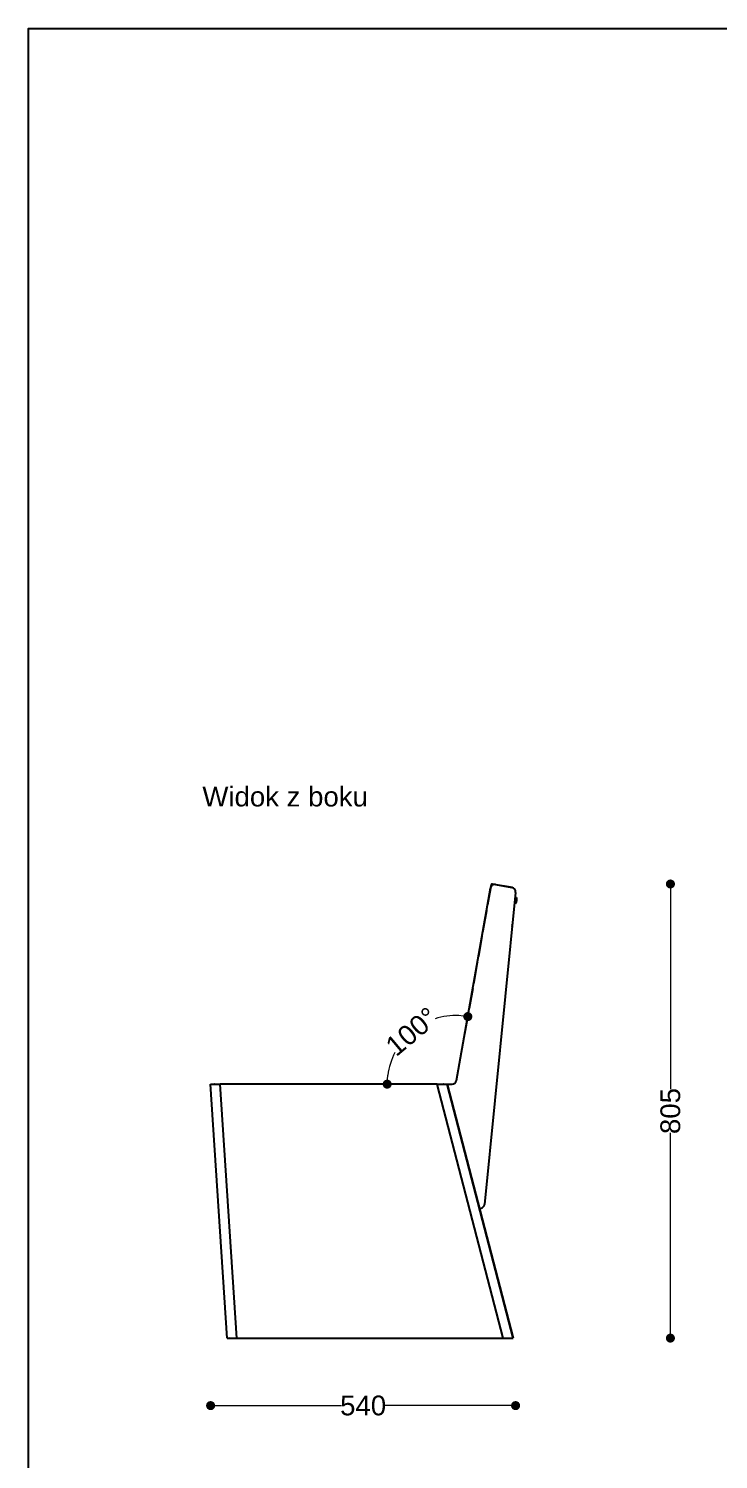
# Model space of a CAD drawing. Header units: millimetres. Extents: x 10366 to 13995, y 24552 to 29685.
# Drawn here: x 10366 to 11588, y 27149 to 29685 of the extents above; entities that cross this region are included whole.
import ezdxf

# ---------------------------------------------------------------- set-up
doc = ezdxf.new("R2010")
doc.units = ezdxf.units.MM
doc.header["$LTSCALE"] = 3
doc.layers.add('DomyÅ›lny', color=7, linetype='Continuous')
doc.styles.get("Standard").update_dxf_attribs({"font": 'arial.ttf'})
doc.dimstyles.new('MATEUSZ', dxfattribs={"dimtxt": 35, "dimasz": 16, "dimexe": 0.18, "dimexo": 0.0625, "dimgap": 0.09, "dimtad": 0, "dimdec": 0, "dimdsep": 46, "dimtxsty": 'Standard', "dimblk": 'DOT', "dimcen": 0.09, "dimse1": 1, "dimse2": 1, "dimadec": 0, "dimazin": 0, "dimtfac": 1, "dimtdec": 0, "dimtofl": 0, "dimtmove": 0, "dimatfit": 3, "dimfxl": 1, "dimtolj": 1, "dimtzin": 0, "dimlwd": 9, "dimlwe": 9, "dimarcsym": 0})

# ---------------------------------------------------------------- blocks, each defined once
blk = doc.blocks.new('_Dot')
at = {"color": 0, "linetype": 'ByBlock', "lineweight": -2}
blk.add_line((-0.5, 0), (-1, 0), dxfattribs=at)
at = {"color": 0, "linetype": 'ByBlock', "const_width": 0.5}
blk.add_lwpolyline([(-0.25, 0, 1), (0.25, 0, 1)], format="xyb", close=True, dxfattribs=at)
blk = doc.blocks.new('*D27')
at = {"color": 0, "lineweight": 9, "transparency": 16777216}
for p, q in [((11502.8, 28152.9), (11502.8, 27805.5)), ((11502.8, 27380.2), (11502.8, 27727.7))]:
    blk.add_line(p, q, dxfattribs=at)
at = {"layer": 'Defpoints', "color": 0, "transparency": 16777216}
for p in [(11187.4, 28168.9), (11224.3, 27364.2), (11502.8, 27364.2)]:
    blk.add_point(p, dxfattribs=at)
at = {"color": 0, "lineweight": 9, "transparency": 16777216, "xscale": 16, "yscale": 16, "zscale": 16}
for p, rotation in [((11502.8, 28168.9), 90), ((11502.8, 27364.2), 270)]:
    blk.add_blockref('_Dot', p, dxfattribs=dict(at, rotation=rotation))
at = {"color": 0, "transparency": 16777216, "insert": (11502.8, 27766.6), "char_height": 35, "attachment_point": 5, "rotation": 90}
blk.add_mtext('\\A1;805', dxfattribs=at)
blk = doc.blocks.new('*D28')
at = {"color": 0, "lineweight": 9, "transparency": 16777216}
for p, q in [((10704.5, 27244.6), (10919.9, 27244.6)), ((11212.6, 27244.6), (10997.2, 27244.6))]:
    blk.add_line(p, q, dxfattribs=at)
at = {"layer": 'Defpoints', "color": 0, "transparency": 16777216}
for p in [(11228.6, 28154.1), (10688.5, 27814.2), (11228.6, 27244.6)]:
    blk.add_point(p, dxfattribs=at)
at = {"color": 0, "lineweight": 9, "transparency": 16777216, "xscale": 16, "yscale": 16, "zscale": 16, "rotation": 180}
blk.add_blockref('_Dot', (10688.5, 27244.6), dxfattribs=at)
at = {"color": 0, "lineweight": 9, "transparency": 16777216, "xscale": 16, "yscale": 16, "zscale": 16}
blk.add_blockref('_Dot', (11228.6, 27244.6), dxfattribs=at)
at = {"color": 0, "transparency": 16777216, "insert": (10958.6, 27244.6), "char_height": 35, "attachment_point": 5}
blk.add_mtext('\\A1;540', dxfattribs=at)
blk = doc.blocks.new('*D31')
at = {"color": 0, "lineweight": 9, "transparency": 16777216}
for start, end in [(87.5436, 107.5857), (152.4142, 172.4564)]:
    blk.add_arc((11122.8, 27814.2), 121.6, start, end, dxfattribs=at)
at = {"layer": 'Defpoints', "color": 0, "transparency": 16777216}
for p in [(11184.1, 28161.4), (11074.7, 27925.9), (10705.7, 27814.2), (11089.7, 27814.2), (11124, 27820.8)]:
    blk.add_point(p, dxfattribs=at)
at = {"color": 0, "lineweight": 9, "transparency": 16777216, "xscale": 16, "yscale": 16, "zscale": 16}
for p, rotation in [((11144, 27934), 353.7717531501784), ((11001.2, 27814.2), 266.2281858328384)]:
    blk.add_blockref('_Dot', p, dxfattribs=dict(at, rotation=rotation))
at = {"color": 0, "transparency": 16777216, "insert": (11044.7, 27907.4), "char_height": 35, "attachment_point": 5, "rotation": 40}
blk.add_mtext('\\A1;100°', dxfattribs=at)
blk = doc.blocks.new('*D33')
at = {"color": 0, "lineweight": 9, "transparency": 16777216}
for p, q in [((11622.6, 28152.9), (11622.6, 28030.4)), ((11622.6, 27830.1), (11622.6, 27952.6))]:
    blk.add_line(p, q, dxfattribs=at)
at = {"layer": 'Defpoints', "color": 0, "transparency": 16777216}
for p in [(11187.4, 28168.9), (11622.6, 27814.1), (11725.5, 27814.1)]:
    blk.add_point(p, dxfattribs=at)
at = {"color": 0, "lineweight": 9, "transparency": 16777216, "xscale": 16, "yscale": 16, "zscale": 16}
for p, rotation in [((11622.6, 28168.9), 90), ((11622.6, 27814.1), 270)]:
    blk.add_blockref('_Dot', p, dxfattribs=dict(at, rotation=rotation))
at = {"color": 0, "transparency": 16777216, "insert": (11622.6, 27991.5), "char_height": 35, "attachment_point": 5, "rotation": 90}
blk.add_mtext('\\A1;355', dxfattribs=at)

msp = doc.modelspace()

# ---------------------------------------------------------------- linework, layer by layer
msp.add_lwpolyline([(10366.2, 24552.5), (10366.2, 29684.6), (13995, 29684.6), (13995, 24552.5)], close=True)
at = {"layer": 'DomyÅ›lny'}
for p, q in [((11222.9, 28162.7), (11187.4, 28168.9)), ((11193.3, 28167.9), (11222.1, 28162.8)), ((11124, 27820.8), (11184.1, 28161.4)), ((11228.6, 28154.1), (11173.4, 27601.2)), ((11185.1, 28167.3), (11178.8, 28131.8)), ((11187.1, 28166.9), (11186.9, 28166.2)), ((11187.8, 28166.8), (11187.1, 28166.9)), ((11226.9, 28145.7), (11229.6, 28144.9)), ((11228.4, 28153.8), (11228.7, 28155.5)), ((11229.5, 28145), (11229.1, 28145.1)), ((11229.5, 28145), (11229.6, 28144.9)), ((11177, 28121.5), (11170.7, 28086)), ((11227.6, 28133.6), (11226.6, 28133.7)), ((11230.4, 28139.4), (11229.6, 28139.4)), ((11168.9, 28075.6), (11162.7, 28040.2)), ((11160.8, 28029.8), (11154.6, 27994.4)), ((11152.8, 27984), (11146.5, 27948.5)), ((11144.7, 27938.2), (11138.4, 27902.7)), ((10717.6, 27364.2), (10688.5, 27814.2)), ((10717.6, 27364.2), (10688.5, 27814.2)), ((11089.7, 27814.2), (10705.7, 27814.2)), ((10734.9, 27364.2), (10705.7, 27814.2)), ((11206.5, 27364.2), (11089.7, 27814.2)), ((11206.5, 27364.2), (11089.7, 27814.2)), ((11102.3, 27814.2), (11116.1, 27814.2)), ((11224.3, 27364.2), (11107.5, 27814.2)), ((11107.5, 27814.2), (11224.3, 27364.2)), ((11164.8, 27593.5), (11167.4, 27594.2)), ((10717.6, 27364.2), (10722.6, 27364.5)), ((10734.9, 27364.2), (11206.5, 27364.2)), ((11219.1, 27364.2), (11224.3, 27364.2)), ((11219.1, 27364.2), (11224.3, 27364.2))]:
    msp.add_line(p, q, dxfattribs=at)
for points in [[(11187.4, 28168.9, 0), (11187.4, 28168.9, 0), (11187.4, 28168.9, 0), (11187.4, 28168.9, 0), (11187.4, 28168.9, 0), (11187.4, 28168.9, 0), (11187.4, 28168.9, 0), (11187.4, 28168.9, 0), (11187.4, 28168.9, 0), (11187.4, 28168.9, 0), (11187.4, 28168.9, 0), (11187.4, 28168.9, 0), (11187.4, 28168.9, 0), (11187.4, 28168.9, 0), (11187.4, 28168.9, 0), (11187.4, 28168.9, 0), (11187.4, 28168.7, 0), (11187.1, 28166.9, 0)], [(11187.1, 28166.9, 0), (11185.1, 28167.3, 0)], [(11229.6, 28144.9, 0), (11229.6, 28144.9, 0), (11229.6, 28144.9, 0), (11229.6, 28144.9, 0), (11229.6, 28144.9, 0), (11229.6, 28144.9, 0), (11229.6, 28144.9, 0), (11229.6, 28144.9, 0), (11229.6, 28144.9, 0), (11229.6, 28144.9, 0), (11229.6, 28144.9, 0), (11229.6, 28144.9, 0), (11229.6, 28144.9, 0), (11229.6, 28144.9, 0), (11229.6, 28144.8, 0), (11229.5, 28144.2, 0), (11227.6, 28133.6, 0)], [(11229.6, 28144.9, 0), (11230.2, 28143.6, 0), (11230.5, 28142.1, 0)], [(11230.4, 28142.2, 0), (11230.4, 28142.2, 0), (11230.4, 28142.2, 0), (11230.4, 28142.1, 0), (11230.4, 28142.1, 0), (11230.4, 28142.1, 0), (11230.4, 28142.1, 0), (11230.4, 28142, 0), (11230.3, 28142, 0), (11230.3, 28142, 0), (11230.3, 28142, 0), (11230.3, 28142, 0), (11230.3, 28142, 0), (11230.3, 28142, 0), (11230.2, 28142, 0)], [(11230.2, 28142, 0), (11230.3, 28142.1, 0)], [(11230.3, 28142.1, 0), (11230.3, 28142.1, 0), (11230.3, 28142.2, 0), (11230.3, 28142.2, 0), (11230.3, 28142.2, 0), (11230.4, 28142.2, 0), (11230.4, 28142.2, 0), (11230.4, 28142.2, 0), (11230.4, 28142.3, 0), (11230.4, 28142.3, 0), (11230.4, 28142.3, 0), (11230.4, 28142.3, 0), (11230.4, 28142.4, 0), (11230.4, 28142.4, 0), (11230.4, 28142.4, 0)], [(11230.6, 28140.1, 0), (11230.6, 28141.2, 0), (11230.4, 28142.4, 0)], [(11230.4, 28142.4, 0), (11230.4, 28142.4, 0), (11230.4, 28142.4, 0), (11230.4, 28142.4, 0), (11230.4, 28142.2, 0)], [(11230.4, 28142.2, 0), (11230.5, 28141.1, 0), (11230.5, 28139.9, 0)], [(11229.4, 28136, 0), (11228.6, 28134.7, 0), (11227.6, 28133.6, 0)], [(11229.3, 28135.9, 0), (11229.3, 28135.9, 0), (11229.3, 28136, 0), (11229.3, 28136, 0), (11229.3, 28136, 0), (11229.3, 28136, 0), (11229.3, 28136.1, 0), (11229.3, 28136.1, 0), (11229.3, 28136.1, 0), (11229.3, 28136.1, 0), (11229.3, 28136.1, 0), (11229.3, 28136.1, 0), (11229.3, 28136.2, 0), (11229.2, 28136.2, 0), (11229.2, 28136.2, 0)], [(11229.3, 28135.8, 0), (11229.3, 28135.8, 0), (11229.3, 28135.8, 0), (11229.3, 28135.8, 0), (11229.3, 28135.9, 0), (11229.3, 28135.9, 0), (11229.3, 28135.9, 0), (11229.3, 28135.9, 0), (11229.3, 28136, 0), (11229.3, 28136, 0), (11229.3, 28136, 0), (11229.2, 28136, 0), (11229.2, 28136, 0), (11229.2, 28136, 0), (11229.2, 28136.1, 0)], [(11229.2, 28136, 0), (11229.2, 28136, 0), (11229.2, 28136, 0), (11229.2, 28136, 0), (11229.2, 28136, 0), (11229.3, 28135.9, 0), (11229.3, 28135.9, 0), (11229.3, 28135.9, 0), (11229.3, 28135.9, 0), (11229.3, 28135.8, 0), (11229.3, 28135.8, 0), (11229.3, 28135.8, 0), (11229.3, 28135.8, 0), (11229.3, 28135.7, 0), (11229.3, 28135.7, 0)], [(11229.3, 28135.9, 0), (11229.8, 28136.9, 0), (11230.2, 28138, 0)], [(11230.2, 28137.8, 0), (11229.8, 28136.8, 0), (11229.3, 28135.7, 0)], [(11229.3, 28136, 0), (11229.3, 28135.8, 0)], [(11229.3, 28135.8, 0), (11229.3, 28135.9, 0)], [(11229.3, 28135.8, 0), (11229.3, 28135.8, 0)], [(11230.4, 28139.4, 0), (11230.4, 28139.3, 0), (11230.3, 28139.3, 0), (11230.2, 28139.2, 0), (11230, 28139.1, 0), (11229.8, 28139, 0)], [(11229.9, 28139.1, 0), (11230, 28140.1, 0)], [(11230, 28140.1, 0), (11229.9, 28139.1, 0)], [(11230.3, 28138.6, 0), (11230.3, 28138.6, 0), (11230.2, 28138.7, 0), (11230.1, 28138.8, 0), (11230, 28139, 0), (11229.9, 28139.1, 0)], [(11230, 28140.1, 0), (11230.2, 28140, 0), (11230.3, 28139.9, 0), (11230.4, 28139.8, 0), (11230.5, 28139.8, 0), (11230.5, 28139.7, 0)], [(11230.2, 28138, 0), (11230.3, 28138.4, 0), (11230.3, 28138.5, 0), (11230.3, 28138.5, 0), (11230.3, 28138.6, 0), (11230.3, 28138.6, 0), (11230.3, 28138.6, 0)], [(11230.5, 28139.9, 0), (11230.5, 28139.6, 0), (11230.5, 28139.4, 0), (11230.4, 28139.4, 0), (11230.4, 28139.4, 0), (11230.4, 28139.4, 0), (11230.4, 28139.4, 0)], [(11230.5, 28139.7, 0), (11230.5, 28139.7, 0), (11230.5, 28139.7, 0), (11230.5, 28139.7, 0), (11230.5, 28139.7, 0), (11230.5, 28139.7, 0), (11230.5, 28139.7, 0), (11230.5, 28139.7, 0), (11230.5, 28139.7, 0), (11230.5, 28139.7, 0), (11230.5, 28139.7, 0), (11230.5, 28139.7, 0), (11230.5, 28139.7, 0), (11230.5, 28139.7, 0), (11230.5, 28139.7, 0), (11230.5, 28139.7, 0), (11230.5, 28139.7, 0), (11230.5, 28139.7, 0), (11230.5, 28139.7, 0), (11230.5, 28139.7, 0), (11230.5, 28139.8, 0), (11230.5, 28139.9, 0), (11230.6, 28140.1, 0)], [(11222.4, 28093.9, 0), (11222.4, 28093.9, 0), (11222.4, 28093.9, 0), (11222.4, 28093.9, 0), (11222.4, 28093.9, 0), (11222.4, 28093.9, 0), (11222.4, 28093.9, 0), (11222.4, 28093.9, 0), (11222.4, 28093.9, 0), (11222.4, 28093.9, 0), (11222.4, 28093.9, 0), (11222.4, 28093.9, 0), (11222.4, 28093.9, 0), (11222.4, 28093.9, 0), (11222.4, 28093.9, 0), (11222.4, 28093.9, 0), (11222.4, 28093.9, 0), (11222.4, 28093.8, 0), (11222.4, 28093.8, 0), (11222.4, 28093.8, 0), (11222.4, 28093.8, 0), (11222.4, 28093.7, 0), (11222.3, 28093.5, 0)], [(11222.4, 28093.7, 0), (11222.4, 28094, 0), (11222.5, 28094.1, 0), (11222.5, 28094.2, 0), (11222.5, 28094.2, 0), (11222.5, 28094.2, 0), (11222.5, 28094.2, 0)], [(11222.7, 28095.7, 0), (11222.7, 28097.1, 0)], [(11222.7, 28096.9, 0), (11222.7, 28095.5, 0)], [(10688.5, 27814.2, 0), (10688.5, 27814.2, 0), (10688.5, 27814.2, 0), (10688.5, 27814.2, 0), (10688.5, 27814.2, 0), (10688.5, 27814.2, 0), (10688.5, 27814.2, 0), (10688.5, 27814.2, 0), (10688.5, 27814.2, 0), (10688.5, 27814.2, 0), (10688.5, 27814.2, 0), (10688.5, 27814.2, 0), (10688.6, 27814.2, 0), (10689.8, 27814.2, 0), (10695, 27814.2, 0), (10705.7, 27814.2, 0)], [(11089.7, 27814.2, 0), (11107.5, 27814.2, 0)], [(10717.6, 27364.2, 0), (10717.6, 27364.2, 0), (10717.6, 27364.2, 0), (10717.6, 27364.2, 0), (10717.6, 27364.2, 0), (10717.6, 27364.2, 0), (10717.6, 27364.2, 0), (10717.6, 27364.2, 0), (10717.6, 27364.2, 0), (10717.6, 27364.2, 0), (10717.7, 27364.2, 0), (10717.7, 27364.2, 0), (10717.8, 27364.2, 0), (10718.9, 27364.2, 0), (10724.2, 27364.2, 0), (10734.9, 27364.2, 0)], [(11206.5, 27364.2, 0), (11224.3, 27364.2, 0)]]:
    msp.add_polyline3d(points, dxfattribs=at)
for centre, radius, start, end in [((11191.9, 28160), 8, 79.9482, 169.9999), ((11187.1, 28166.9), 2, 79.9916, 169.9916), ((11220.7, 28154.9), 8, 354.2912, 79.9482), ((11222.5, 28160.7), 2, 55.6625, 79.9916), ((11179, 28121.1), 2, 131.6596, 169.9916), ((11172.7, 28085.7), 2, 169.9916, 201.1387), ((11162.8, 28029.5), 2, 131.0003, 169.9916), ((11156.6, 27994), 2, 169.9916, 199.088), ((11146.7, 27937.8), 2, 139.5303, 169.9916), ((11140.4, 27902.4), 2, 169.9916, 199.2356), ((10695.6, 27812.2), 2, 90, 113.8687), ((10731.6, 27812.2), 2, 57.571, 90), ((10741.6, 27812.2), 2, 90, 115.1725), ((10777.6, 27812.2), 2, 58.874, 90), ((10787.7, 27812.2), 2, 90, 114.0861), ((10823.7, 27812.2), 2, 57.7712, 90), ((10833.8, 27812.2), 2, 90, 112.9749), ((10869.8, 27812.2), 2, 56.7018, 90), ((10879.9, 27812.2), 2, 90, 117.4868), ((10915.9, 27812.2), 2, 55.6782, 90), ((10926, 27812.2), 2, 90, 116.4575), ((10962, 27812.2), 2, 60.2272, 90), ((10972.2, 27812.2), 2, 90, 115.4), ((11008.2, 27812.2), 2, 59.0894, 90), ((11018.3, 27812.2), 2, 90, 114.3168), ((11054.3, 27812.2), 2, 57.9827, 90), ((11064.4, 27812.2), 2, 90, 113.1872), ((11100.4, 27812.2), 2, 56.9419, 90), ((11116.1, 27822.2), 8, 270, 349.9999), ((11165.4, 27602), 8, 284.5466, 354.2912)]:
    msp.add_arc(centre, radius, start, end, dxfattribs=at)

# ---------------------------------------------------------------- texts
msp.add_text('Widok z boku', height=34.962).set_placement((10673.9, 28306.3))

# ---------------------------------------------------------------- dimensions: what is measured, and where the dimension line sits
for base, p2, picture, middle in [((11502.8, 27364.2), (11224.3, 27364.2), '*D27', (11502.8, 27766.6)), ((11622.6, 27814.1), (11725.5, 27814.1), '*D33', (11622.6, 27991.5))]:
    dim = msp.add_linear_dim(base=base, p1=(11187.4, 28168.9), p2=p2, angle=90, dimstyle='MATEUSZ')
    dim.commit()
    dim.dimension.update_dxf_attribs({"geometry": picture, "text_midpoint": middle})
dim = msp.add_linear_dim(base=(11228.6, 27244.6), p1=(10688.5, 27814.2), p2=(11228.6, 28154.1), dimstyle='MATEUSZ')
dim.commit()
dim.dimension.update_dxf_attribs({"geometry": '*D28', "text_midpoint": (10958.6, 27244.6)})
dim = msp.add_angular_dim_2l(base=(11074.7, 27925.9), line1=((11124, 27820.8), (11184.1, 28161.4)), line2=((11089.7, 27814.2), (10705.7, 27814.2)), dimstyle='MATEUSZ')
dim.commit()
dim.dimension.update_dxf_attribs({"geometry": '*D31', "text_midpoint": (11044.7, 27907.4)})

doc.saveas('drawing.dxf')
